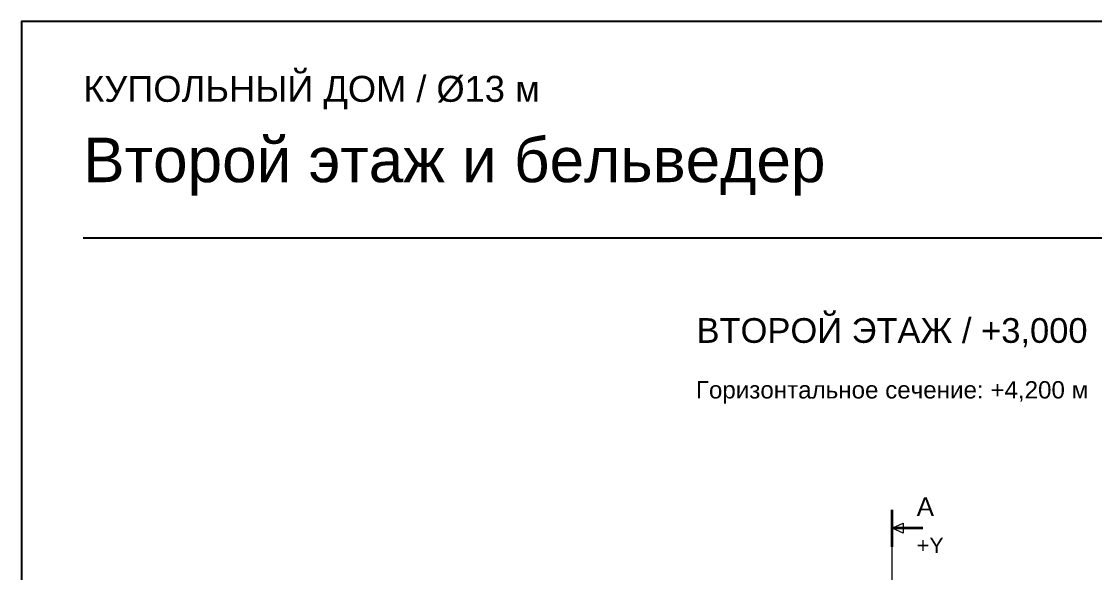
# Paper-space layout '03 Второй этаж и бельведер' of a CAD drawing. Header units: millimetres. Extents: x 10 to 584, y 10 to 410.
# Drawn here: x 10 to 183.8, y 320.8 to 410 of the extents above; entities that cross this region are included whole.
import ezdxf
from ezdxf.enums import TextEntityAlignment as Align

# ---------------------------------------------------------------- set-up
doc = ezdxf.new("R2010")
doc.units = ezdxf.units.MM
for name, color, linetype, lineweight, true_color in [('P_AXIS', 7, 'Continuous', 9, 0x71817c), ('P_CUT', 7, 'Continuous', 35, 0x203e3b), ('P_FRAME', 7, 'Continuous', 25, 0x203e3b), ('P_OUTLINE', 7, 'Continuous', 18, 0x203e3b), ('P_TEXT', 7, 'Continuous', 18, 0x203e3b)]:
    doc.layers.add(name, color=color, linetype=linetype, lineweight=lineweight, true_color=true_color)
doc.styles.add('DOME', font='Arial.ttf')

psp = doc.layouts.new('03 Второй этаж и бельведер')

# ---------------------------------------------------------------- linework, layer by layer
at = {"layer": 'P_AXIS'}
psp.add_line((151, 170), (151, 330), dxfattribs=at)
at = {"layer": 'P_CUT'}
for p, q in [((151, 325), (151, 331)), ((156, 328), (151, 328))]:
    psp.add_line(p, q, dxfattribs=at)
at = {"layer": 'P_FRAME'}
psp.add_line((20, 375), (574, 375), dxfattribs=at)
psp.add_lwpolyline([(584, 10), (584, 410), (10, 410), (10, 10), (584, 10)], dxfattribs=at)
at = {"layer": 'P_OUTLINE'}
psp.add_lwpolyline([(151, 328), (152.8, 328.8), (152.8, 327.2)], close=True, dxfattribs=at)

# ---------------------------------------------------------------- texts
at = {"layer": 'P_TEXT', "color": 35, "true_color": 0xa77b3c, "style": 'DOME'}
psp.add_text('КУПОЛЬНЫЙ ДОМ / Ø13 м', height=4.2, dxfattribs=at).set_placement((20, 397))
at = {"layer": 'P_TEXT', "style": 'DOME'}
for s, height, p in [('Второй этаж и бельведер', 7.2, (20, 384)), ('А', 3, (155, 330))]:
    psp.add_text(s, height=height, dxfattribs=at).set_placement(p)
psp.add_text('ВТОРОЙ ЭТАЖ / +3,000', height=4, dxfattribs=at).set_placement((151, 358), align=Align.CENTER)
at = {"layer": 'P_TEXT', "color": 8, "true_color": 0x71817c, "style": 'DOME'}
psp.add_text('Горизонтальное сечение: +4,200 м', height=2.8, dxfattribs=at).set_placement((151, 349), align=Align.CENTER)
psp.add_text('+Y', height=2.5, dxfattribs=at).set_placement((155, 324))

doc.saveas('drawing.dxf')
